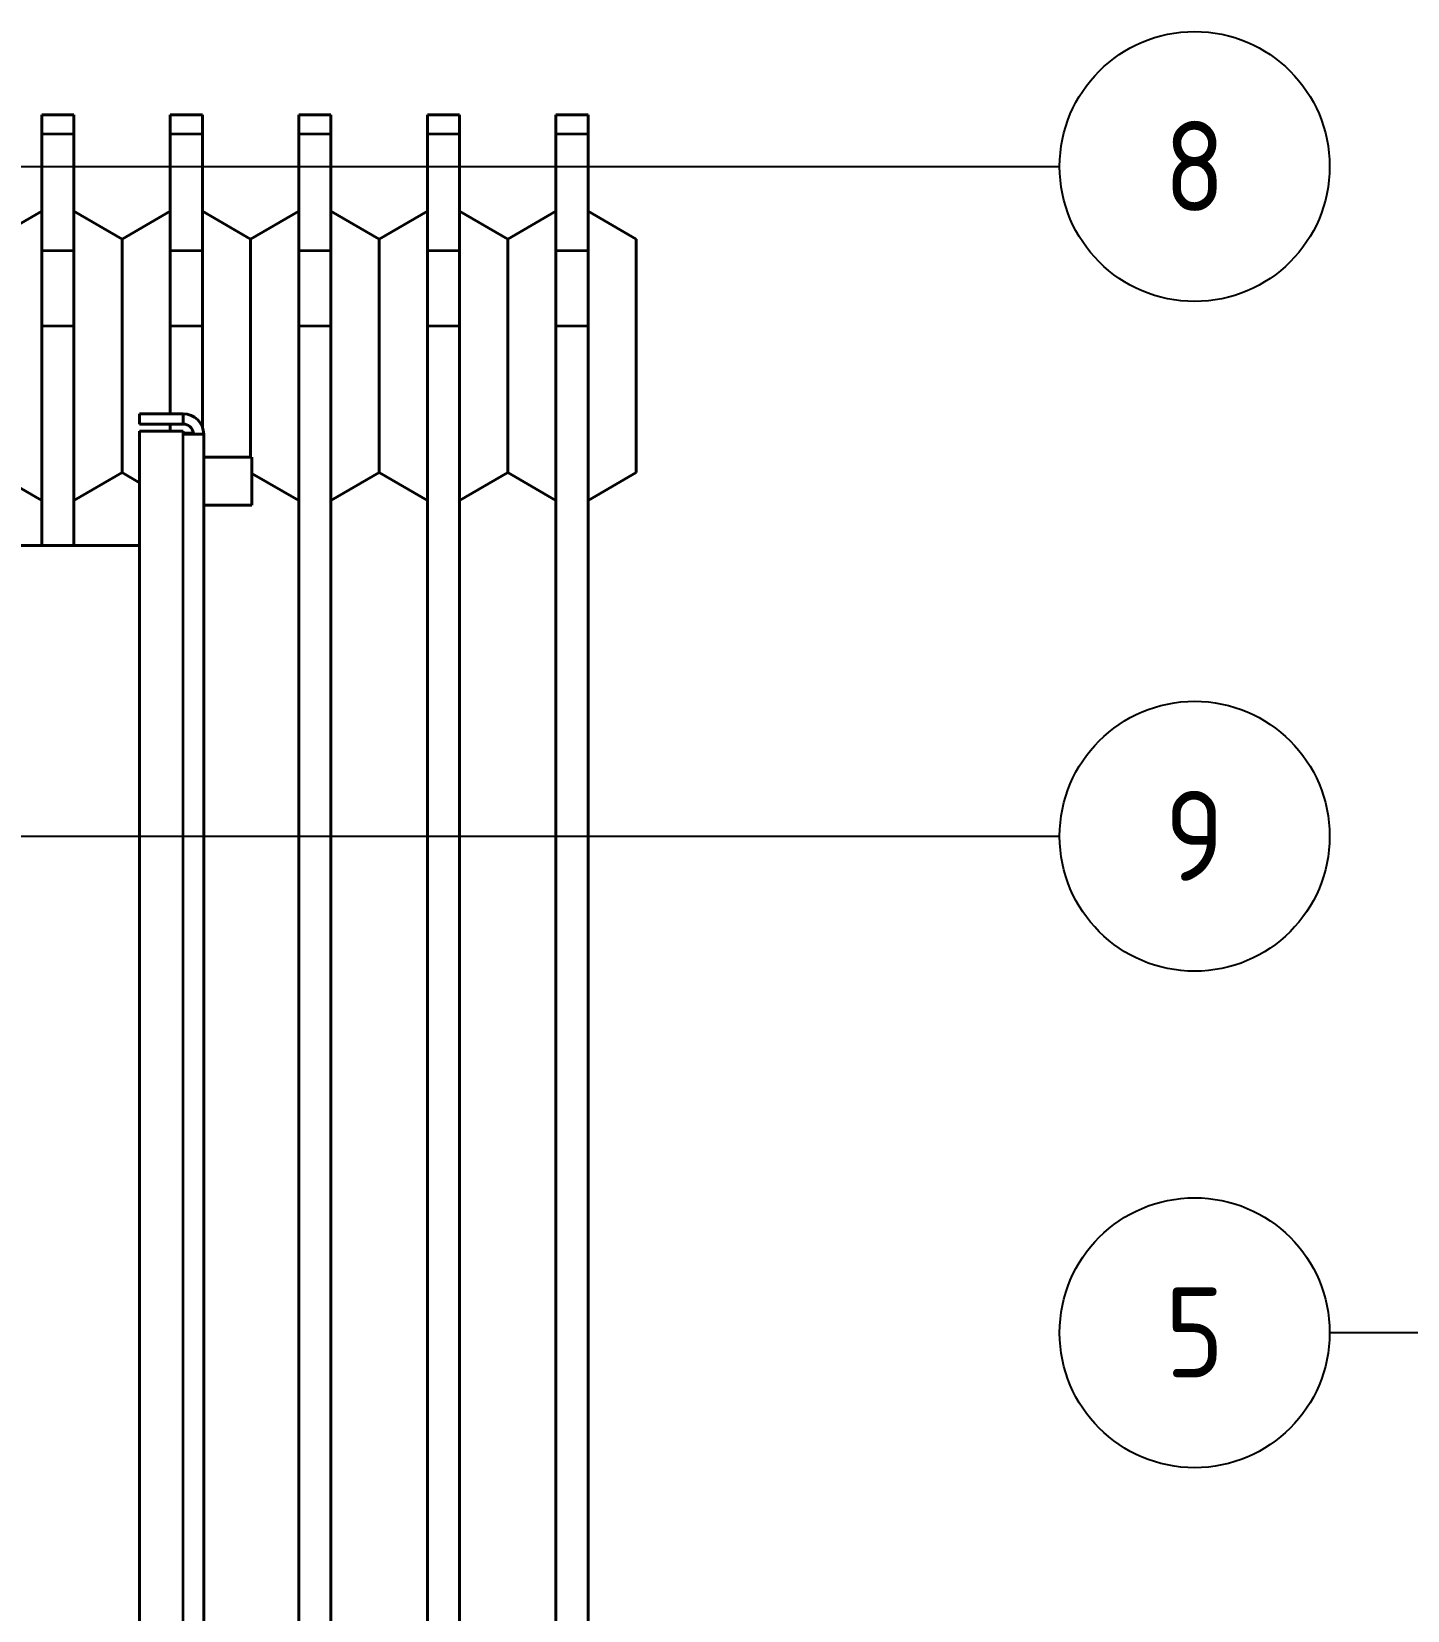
# Model space of a CAD drawing. Header units: millimetres. Extents: x 0 to 5887, y 0 to 4158.
# Drawn here: x 1604.6 to 2032.7, y 1585.8 to 2077.1 of the extents above; entities that cross this region are included whole.
import ezdxf

# ---------------------------------------------------------------- set-up
doc = ezdxf.new("R2010")
doc.units = ezdxf.units.MM
doc.header["$LTSCALE"] = 7
for name, color, linetype, lineweight in [('가시적인 것(ISO)', 3, 'Continuous', 40), ('가시적인 좁은 것(ISO)', 3, 'Continuous', 35), ('기호(ISO)', 5, 'Continuous', 25)]:
    doc.layers.add(name, color=color, linetype=linetype, lineweight=lineweight)
doc.styles.add('부품번호텍스트_M2B', font='isocp.shx')

# ---------------------------------------------------------------- blocks, each defined once
blk = doc.blocks.new('품번기호4')
at = {"layer": '기호(ISO)', "color": 7}
for p, q in [((313.811, 238.884), (286.929, 238.884)), ((313.811, 239.284), (313.811, 238.484)), ((315.311, 238.984), (313.811, 239.284)), ((313.811, 238.884), (314.968, 238.884)), ((313.811, 238.484), (315.311, 238.784))]:
    blk.add_line(p, q, dxfattribs=at)
at = {"layer": '기호(ISO)', "color": 7, "flags": 128}
blk.add_lwpolyline([(313.811, 238.484), (315.811, 238.884), (313.811, 239.284), (313.811, 238.484)], dxfattribs=at)
at = {"layer": '기호(ISO)'}
blk.add_circle((280.929, 238.884), 6, dxfattribs=at)
at = {"layer": '기호(ISO)', "color": 7}
blk.add_solid([(313.811, 238.484), (315.811, 238.884), (313.811, 239.284), (313.811, 238.484)], dxfattribs=at)
at = {"layer": '기호(ISO)', "color": 7, "insert": (280.929, 238.903), "char_height": 4, "attachment_point": 5, "style": '부품번호텍스트_M2B'}
blk.add_mtext('5', dxfattribs=at)
blk = doc.blocks.new('품번기호6')
at = {"layer": '기호(ISO)', "color": 7}
for p, q in [((222.162, 261.357), (220.162, 260.957)), ((222.162, 260.557), (222.162, 261.357)), ((222.162, 260.957), (220.162, 260.957)), ((220.162, 260.957), (222.162, 260.557)), ((222.162, 260.957), (274.929, 260.957))]:
    blk.add_line(p, q, dxfattribs=at)
at = {"layer": '기호(ISO)', "color": 7, "flags": 128}
blk.add_lwpolyline([(222.162, 261.357), (220.162, 260.957), (222.162, 260.557), (222.162, 261.357)], dxfattribs=at)
at = {"layer": '기호(ISO)'}
blk.add_circle((280.929, 260.957), 6, dxfattribs=at)
at = {"layer": '기호(ISO)', "color": 7}
blk.add_solid([(222.162, 261.357), (220.162, 260.957), (222.162, 260.557), (222.162, 261.357)], dxfattribs=at)
at = {"layer": '기호(ISO)', "color": 7, "insert": (280.929, 260.976), "char_height": 4, "attachment_point": 5, "style": '부품번호텍스트_M2B'}
blk.add_mtext('9', dxfattribs=at)
blk = doc.blocks.new('품번기호7')
at = {"layer": '기호(ISO)', "color": 7}
for p, q in [((197.427, 291.131), (195.427, 290.731)), ((197.427, 290.731), (195.427, 290.731)), ((195.427, 290.731), (197.427, 290.331)), ((197.427, 290.331), (197.427, 291.131)), ((197.427, 290.731), (274.929, 290.731))]:
    blk.add_line(p, q, dxfattribs=at)
at = {"layer": '기호(ISO)', "color": 7, "flags": 128}
blk.add_lwpolyline([(197.427, 291.131), (195.427, 290.731), (197.427, 290.331), (197.427, 291.131)], dxfattribs=at)
at = {"layer": '기호(ISO)'}
blk.add_circle((280.929, 290.731), 6, dxfattribs=at)
at = {"layer": '기호(ISO)', "color": 7}
blk.add_solid([(197.427, 291.131), (195.427, 290.731), (197.427, 290.331), (197.427, 291.131)], dxfattribs=at)
at = {"layer": '기호(ISO)', "color": 7, "insert": (280.929, 290.75), "char_height": 4, "attachment_point": 5, "style": '부품번호텍스트_M2B'}
blk.add_mtext('8', dxfattribs=at)

msp = doc.modelspace()

# ---------------------------------------------------------------- linework, layer by layer
at = {"layer": '가시적인 것(ISO)'}
for p, q in [((1607.7919, 2051.1871), (1607.7919, 2045.1564)), ((1617.7919, 2051.1871), (1607.7919, 2051.1871)), ((1617.7919, 2045.1564), (1617.7919, 2051.1871)), ((1647.7919, 2051.1871), (1647.7919, 2045.1564)), ((1657.7919, 2051.1871), (1647.7919, 2051.1871)), ((1657.7919, 2045.1564), (1657.7919, 2051.1871)), ((1687.7919, 2051.1871), (1687.7919, 2045.1564)), ((1697.7919, 2051.1871), (1687.7919, 2051.1871)), ((1697.7919, 2045.1564), (1697.7919, 2051.1871)), ((1727.7919, 2051.1871), (1727.7919, 2045.1564)), ((1737.7919, 2051.1871), (1727.7919, 2051.1871)), ((1737.7919, 2045.1564), (1737.7919, 2051.1871)), ((1767.7919, 2051.1871), (1767.7919, 2045.1564)), ((1777.7919, 2051.1871), (1767.7919, 2051.1871)), ((1777.7919, 2045.1564), (1777.7919, 2051.1871)), ((1607.7919, 2008.9965), (1607.7919, 2045.1564)), ((1617.7919, 2045.1564), (1617.7919, 2008.9965)), ((1647.7919, 2008.9965), (1647.7919, 2045.1564)), ((1657.7919, 2045.1564), (1657.7919, 2008.9965)), ((1687.7919, 2008.9965), (1687.7919, 2045.1564)), ((1697.7919, 2045.1564), (1697.7919, 2008.9965)), ((1727.7919, 2008.9965), (1727.7919, 2045.1564)), ((1737.7919, 2045.1564), (1737.7919, 2008.9965)), ((1767.7919, 2008.9965), (1767.7919, 2045.1564)), ((1777.7919, 2045.1564), (1777.7919, 2008.9965)), ((1592.7919, 2012.5269), (1607.7919, 2021.1871)), ((1632.7919, 2012.5269), (1617.7919, 2021.1871)), ((1632.7919, 2012.5269), (1647.7919, 2021.1871)), ((1672.7919, 2012.5269), (1657.7919, 2021.1871)), ((1672.7919, 2012.5269), (1687.7919, 2021.1871)), ((1712.7919, 2012.5269), (1697.7919, 2021.1871)), ((1712.7919, 2012.5269), (1727.7919, 2021.1871)), ((1752.7919, 2012.5269), (1737.7919, 2021.1871)), ((1752.7919, 2012.5269), (1767.7919, 2021.1871)), ((1792.7919, 2012.5269), (1777.7919, 2021.1871)), ((1632.7919, 1939.8474), (1632.7919, 2012.5269)), ((1672.7919, 1944.6871), (1672.7919, 2012.5269)), ((1712.7919, 1939.8474), (1712.7919, 2012.5269)), ((1752.7919, 1939.8474), (1752.7919, 2012.5269)), ((1792.7919, 1939.8474), (1792.7919, 2012.5269)), ((1607.7919, 2008.9965), (1607.7919, 1985.5042)), ((1617.7919, 1985.5042), (1617.7919, 2008.9965)), ((1647.7919, 2008.9965), (1647.7919, 1985.5042)), ((1657.7919, 1985.5042), (1657.7919, 2008.9965)), ((1687.7919, 2008.9965), (1687.7919, 1985.5042)), ((1697.7919, 1985.5042), (1697.7919, 2008.9965)), ((1727.7919, 2008.9965), (1727.7919, 1985.5042)), ((1737.7919, 1985.5042), (1737.7919, 2008.9965)), ((1767.7919, 2008.9965), (1767.7919, 1985.5042)), ((1777.7919, 1985.5042), (1777.7919, 2008.9965)), ((1607.7919, 1917.1871), (1607.7919, 1985.5042)), ((1617.7919, 1985.5042), (1617.7919, 1917.1871)), ((1647.7919, 1958.1871), (1647.7919, 1985.5042)), ((1657.7919, 1985.5042), (1657.7919, 1954.0142)), ((1687.7919, 1016.8701), (1687.7919, 1985.5042)), ((1697.7919, 1985.5042), (1697.7919, 1016.8701)), ((1727.7919, 1016.8701), (1727.7919, 1985.5042)), ((1737.7919, 1985.5042), (1737.7919, 1016.8701)), ((1767.7919, 1016.8701), (1767.7919, 1985.5042)), ((1777.7919, 1985.5042), (1777.7919, 1016.8701)), ((1651.7919, 1958.1871), (1638.1919, 1958.1871)), ((1638.1919, 1954.9871), (1638.1919, 1958.1871)), ((1651.7919, 1954.9871), (1651.7919, 1958.1871)), ((1651.7919, 1954.9871), (1638.1919, 1954.9871)), ((1638.1919, 1952.7244), (1651.7919, 1952.7244)), ((1638.1919, 1391.6499), (1638.1919, 1952.7244)), ((1647.7919, 1952.7244), (1647.7919, 1954.9871)), ((1651.7919, 1952.7244), (1651.7919, 1951.7871)), ((1658.1919, 1951.7871), (1651.7919, 1951.7871)), ((1651.9919, 1952.1871), (1654.9919, 1952.1871)), ((1651.9919, 1952.1871), (1651.9919, 1951.7871)), ((1654.9919, 1951.7871), (1654.9919, 1952.1871)), ((1658.1919, 1951.7871), (1658.1919, 1392.5871)), ((1658.1919, 1944.6871), (1673.1919, 1944.6871)), ((1673.1919, 1929.6871), (1673.1919, 1944.6871)), ((1592.7919, 1939.8474), (1607.7919, 1931.1871)), ((1632.7919, 1939.8474), (1617.7919, 1931.1871)), ((1632.7919, 1939.8474), (1638.1919, 1936.7297)), ((1673.1919, 1939.6164), (1687.7919, 1931.1871)), ((1712.7919, 1939.8474), (1697.7919, 1931.1871)), ((1712.7919, 1939.8474), (1727.7919, 1931.1871)), ((1752.7919, 1939.8474), (1737.7919, 1931.1871)), ((1752.7919, 1939.8474), (1767.7919, 1931.1871)), ((1792.7919, 1939.8474), (1777.7919, 1931.1871)), ((1658.1919, 1929.6871), (1673.1919, 1929.6871)), ((1638.1919, 1917.1871), (1363.3087, 1917.1871))]:
    msp.add_line(p, q, dxfattribs=at)
for radius, start in [(6.4, 0), (3.2, 7.180756)]:
    msp.add_arc((1651.7919, 1951.7871), radius, start, 90, dxfattribs=at)
at = {"layer": '가시적인 좁은 것(ISO)'}
for p, q in [((1617.7919, 2045.1564), (1607.7919, 2045.1564)), ((1657.7919, 2045.1564), (1647.7919, 2045.1564)), ((1697.7919, 2045.1564), (1687.7919, 2045.1564)), ((1737.7919, 2045.1564), (1727.7919, 2045.1564)), ((1777.7919, 2045.1564), (1767.7919, 2045.1564)), ((1607.7919, 2008.9965), (1617.7919, 2008.9965)), ((1647.7919, 2008.9965), (1657.7919, 2008.9965)), ((1687.7919, 2008.9965), (1697.7919, 2008.9965)), ((1727.7919, 2008.9965), (1737.7919, 2008.9965)), ((1767.7919, 2008.9965), (1777.7919, 2008.9965)), ((1607.7919, 1985.5042), (1617.7919, 1985.5042)), ((1647.7919, 1985.5042), (1657.7919, 1985.5042)), ((1687.7919, 1985.5042), (1697.7919, 1985.5042)), ((1727.7919, 1985.5042), (1737.7919, 1985.5042)), ((1767.7919, 1985.5042), (1777.7919, 1985.5042)), ((1651.7919, 1392.5871), (1651.7919, 1951.7871))]:
    msp.add_line(p, q, dxfattribs=at)

# ---------------------------------------------------------------- block references
at = {"layer": '기호(ISO)', "xscale": 7, "yscale": 7, "zscale": 7}
for name in ['품번기호7', '품번기호6', '품번기호4']:
    msp.add_blockref(name, (0, 0), dxfattribs=at)

doc.saveas('drawing.dxf')
